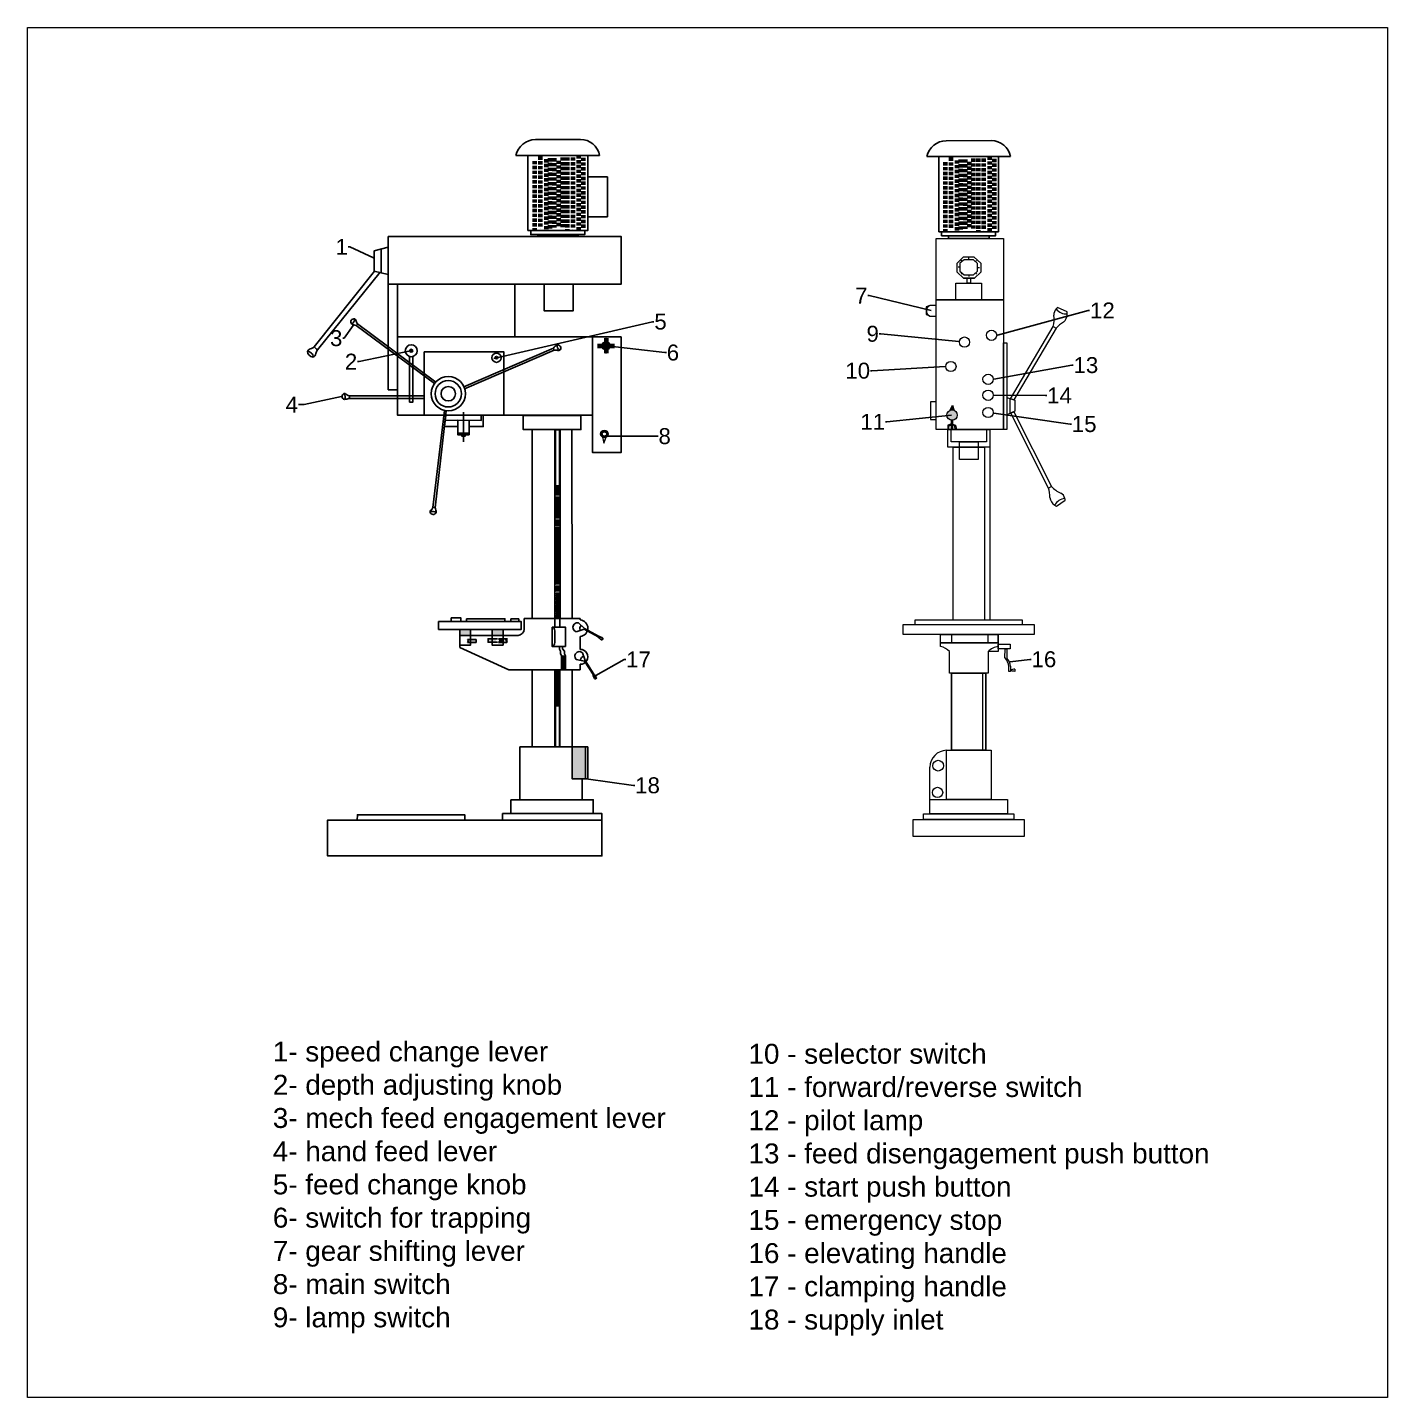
# Model space of a CAD drawing. Header units: millimetres. Extents: x -25 to 11662, y -1756 to 6167.
# Drawn here: x -25.1 to 316.3, y 10.9 to 354.7 of the extents above; entities that cross this region are included whole.
import ezdxf
from ezdxf import colors
from ezdxf.entities.mleader import LeaderData, LeaderLine
from ezdxf.math import Vec2, Vec3

# ---------------------------------------------------------------- set-up
doc = ezdxf.new("R2010")
doc.units = ezdxf.units.MM
doc.header["$LTSCALE"] = 0.08
doc.header["$MEASUREMENT"] = 0
doc.linetypes.add('DASHED', pattern=[0.75, 0.5, -0.25])
doc.styles.get("Standard").update_dxf_attribs({"font": 'arial.ttf'})

# ---------------------------------------------------------------- blocks, each defined once
blk = doc.blocks.new('*U1')
at = {"lineweight": -2, "ltscale": 20}
for p, q in [((-12.14, -5.05), (10.34, 4.68)), ((-11.97, -5.52), (10.54, 4.18))]:
    blk.add_line(p, q, dxfattribs=at)
for centre, radius, start, end in [((10.85, 4.6), 0.52, 171.1265, 233.9195), ((12.5, 3.24), 2.6, 119.4799, 146.3664), ((10.8, 2.47), 1.73, 68.6973, 98.5733), ((11.34, 4.71), 0.806, 317.3602, 98.1825), ((12.57, 5.36), 1.35, 173.6997, 241.843), ((11.6, 4.61), 0.55, 251.837, 306.5233)]:
    blk.add_arc(centre, radius, start, end, dxfattribs=at)
blk = doc.blocks.new('*U2')
at = {"color": 0, "linetype": 'ByBlock', "lineweight": -2, "transparency": 16777216}
for p, rotation in [((34.14, 93.06), 120), ((45.86, 65.22), 239.9999999999999)]:
    blk.add_blockref('*U1', p, dxfattribs=dict(at, rotation=rotation))
blk.add_blockref('*U1', (64.12, 89.29), dxfattribs=at)
blk = doc.blocks.new('*U4')
at = {"lineweight": 18, "ltscale": 0.06}
for p, q in [((-0.31, -0.27), (-0.01, 0.27)), ((-0.01, 0.27), (0.31, -0.26))]:
    blk.add_line(p, q, dxfattribs=at)
blk = doc.blocks.new('*U5')
at = {"color": 0, "linetype": 'ByBlock', "lineweight": -2, "transparency": 16777216}
for p, rotation in [((118.85, 274.77), 89.99999999999997), ((121.38, 274.78), 270), ((120.12, 273.51), 180)]:
    blk.add_blockref('*U4', p, dxfattribs=dict(at, rotation=rotation))
blk.add_blockref('*U4', (120.11, 276.04), dxfattribs=at)

msp = doc.modelspace()

# ---------------------------------------------------------------- hatches: boundary and pattern name
at = {"lineweight": 18, "ltscale": 0.06, "true_color": 0x000000}
h = msp.add_hatch(color=18, dxfattribs=at)
h.dxf.hatch_style = 1
h.paths.add_polyline_path([(201.33, 284.87), (200.42, 284.55), (200.41, 282.66), (201.19, 282.36, -0.607633)])
h = msp.add_hatch(color=18, dxfattribs=at)
h.dxf.hatch_style = 1
h.paths.add_polyline_path([(120.11, 275.44, 0.008409), (120.09, 275.43), (120.09, 274.12, 0.008409), (120.11, 274.12)])
h.paths.add_polyline_path([(120.11, 274.12, -0.008409), (120.09, 274.12), (120.09, 273.73, 0.005282), (120.11, 273.73)])
h.paths.add_polyline_path([(120.77, 274.82), (120.11, 274.82), (120.11, 274.77), (120.77, 274.77, 0.002661), (120.77, 274.78, 0.016702)])
h.paths.add_polyline_path([(120.09, 274.82), (119.46, 274.82, 0.016702), (119.45, 274.78, 0.002661), (119.45, 274.77), (120.09, 274.77)])
h.paths.add_polyline_path([(119.46, 274.82), (119.07, 274.82, 0.010486), (119.06, 274.78, 0.001671), (119.06, 274.77), (119.45, 274.77, -0.002661), (119.45, 274.78, -0.016702)])
h.paths.add_polyline_path([(121.16, 274.82), (120.77, 274.82, -0.016702), (120.77, 274.78, -0.002661), (120.77, 274.77), (121.16, 274.77, 0.001671), (121.16, 274.78, 0.010486)])
h.paths.add_polyline_path([(118.68, 274.82), (117.94, 274.82), (117.94, 274.77), (118.6, 274.77)])
h.paths.add_polyline_path([(120.11, 276.68), (120.09, 276.68), (120.09, 275.82, -0.005282), (120.11, 275.83)])
h.paths.add_polyline_path([(122.26, 274.82), (121.16, 274.82, -0.010486), (121.16, 274.78, -0.001671), (121.16, 274.77), (122.26, 274.77)])
h.paths.add_polyline_path([(120.11, 273.27), (120.09, 273.31), (120.09, 272.97), (120.11, 272.97)])
h.paths.add_polyline_path([(120.11, 273.73, -0.005282), (120.09, 273.73), (120.09, 273.31), (120.11, 273.27)])
h = msp.add_hatch(color=18, dxfattribs=at)
h.dxf.hatch_style = 1
h.paths.add_polyline_path([(119.06, 274.78, 1), (121.16, 274.78, 1)])
h.paths.add_polyline_path([(120.77, 274.78, -1), (119.45, 274.78, -1)], flags=16)
h.paths.add_polyline_path([(120.1, 276.31), (119.8, 275.78, -0.151521), (120.42, 275.78)])
h.paths.add_polyline_path([(121.65, 274.79), (121.11, 275.09, -0.076448), (121.16, 274.78, -0.074214), (121.12, 274.47)])
h.paths.add_polyline_path([(120.43, 273.78, -0.151521), (119.81, 273.77), (120.13, 273.25)])
h.paths.add_polyline_path([(119.11, 275.08), (118.58, 274.76), (119.11, 274.46, -0.076448), (119.06, 274.78, -0.074214)])
at = {"lineweight": -2, "ltscale": 20, "true_color": 0x000000}
h = msp.add_hatch(color=18, dxfattribs=at)
h.dxf.hatch_style = 1
h.paths.add_polyline_path([(71.59, 273.55, 1), (70.84, 273.55, 1)])
h = msp.add_hatch(color=18, dxfattribs=at)
h.dxf.hatch_style = 1
h.paths.add_polyline_path([(92.3, 271.81, 1), (92.94, 271.81, 1)])
at = {"lineweight": 18, "ltscale": 0.06, "true_color": 0x000000}
h = msp.add_hatch(color=18, dxfattribs=at)
h.dxf.hatch_style = 1
h.paths.add_polyline_path([(207.03, 256.13, -0.047627), (206.79, 256.14), (206.79, 253.76), (207.03, 253.76)])
h.paths.add_polyline_path([(206.79, 255.18), (205.92, 254.89), (205.92, 253.76), (206.12, 253.76), (206.12, 254.74), (206.79, 254.95)])
h.paths.add_polyline_path([(207.03, 255.16), (207.03, 254.95), (207.61, 254.71), (207.76, 253.76), (208.05, 253.76), (207.85, 254.87)])
h.paths.add_polyline_path([(208.24, 257.42, 1), (205.67, 257.42, 0.377077), (206.79, 256.14), (207.03, 256.14), (207.03, 256.13, 0.396189)])
h = msp.add_hatch(color=18, dxfattribs=at)
h.dxf.hatch_style = 1
h.paths.add_polyline_path([(207.04, 259.86), (206.45, 258.6, -0.216307), (207.51, 258.58)])
h = msp.add_hatch(color=18, dxfattribs=at)
h.dxf.hatch_style = 1
h.paths.add_polyline_path([(120.64, 252.67, 1), (118.76, 252.67, 1)])
h.paths.add_polyline_path([(119.18, 252.67, -1), (120.23, 252.67, -1)], flags=16)
h = msp.add_hatch(color=18, dxfattribs=at)
h.dxf.hatch_style = 1
h.paths.add_polyline_path([(119.88, 251.1), (119.75, 251.32), (119.84, 251)])
h.paths.add_polyline_path([(119.58, 251.31), (119.39, 251.21), (119.42, 251.09)])
at = {"lineweight": -2, "ltscale": 20, "true_color": 0x000000}
h = msp.add_hatch(color=18, dxfattribs=at)
h.dxf.hatch_style = 1
h.paths.add_polyline_path([(83.43, 203.64), (83.43, 202.1), (86.09, 202.1), (86.09, 203.63)])
h.paths.add_polyline_path([(94.29, 203.64), (91.53, 203.64), (91.53, 202.12), (94.29, 202.13)])
h = msp.add_hatch(color=18, dxfattribs=at)
h.dxf.hatch_style = 1
h.paths.add_polyline_path([(87.49, 200.37), (87.49, 201.11), (85.7, 201.11), (85.7, 200.37)])
h.paths.add_polyline_path([(85.59, 200.74), (85.3, 200.37), (85.7, 200.37), (85.7, 201.11), (85.3, 201.11)])
h.paths.add_polyline_path([(95.22, 201.29), (94.28, 201.29), (94.28, 200.4), (95.22, 200.4)])
h.paths.add_polyline_path([(91.52, 200.41), (92.84, 200.41), (92.47, 200.85), (92.84, 201.3), (91.52, 201.3)])
h.paths.add_polyline_path([(91.52, 200.41), (91.52, 201.3), (90.49, 201.3), (90.49, 200.41)])
h = msp.add_hatch(color=18, dxfattribs=at)
h.dxf.hatch_style = 1
h.paths.add_polyline_path([(94.28, 201.29), (93.09, 201.29), (93.55, 200.84), (93.08, 200.4), (94.28, 200.4)])
at = {"lineweight": -2, "ltscale": 20, "true_color": 0x939598}
h = msp.add_hatch(color=252, dxfattribs=at)
h.dxf.hatch_style = 1
h.paths.add_polyline_path([(114.93, 174.15), (111.59, 174.15), (111.59, 166.17), (114.93, 166.17)])

# ---------------------------------------------------------------- linework, layer by layer
at = {"lineweight": -2, "ltscale": 20}
for p, q in [((113.69, 326.56), (102.39, 326.54)), ((216.79, 326.26), (205.49, 326.24)), ((100.5, 322.56), (97.5, 322.56)), ((115.5, 322.56), (115.5, 317.14)), ((115.5, 322.56), (118.5, 322.56)), ((203.6, 322.26), (200.6, 322.26)), ((218.6, 322.26), (221.6, 322.26)), ((115.5, 317.14), (120.5, 317.14)), ((120.5, 317.14), (120.5, 307.14)), ((120.5, 307.14), (115.5, 307.14)), ((115.5, 307.14), (115.5, 303.69)), ((61.89, 298.6), (65.44, 299.53)), ((63.66, 299.06), (63.66, 293.11)), ((65.44, 299.53), (65.44, 292.69)), ((65.44, 299.53), (65.44, 295.35)), ((61.88, 293.53), (61.89, 298.6)), ((62.02, 293.53), (46.83, 274.53)), ((63.44, 293.29), (47.67, 273.75)), ((65.44, 292.69), (61.88, 293.53)), ((84.33, 258.1), (84.33, 250.7)), ((108.59, 253.75), (108.59, 206.35)), ((107.25, 238.4), (107.25, 206.35)), ((107.21, 206.35), (111.59, 206.36)), ((107.24, 203.35), (107.24, 200.38)), ((114.62, 203.69), (112.63, 203.07)), ((113.23, 205.28), (114.7, 203.9)), ((118.12, 201.74), (114.62, 203.69)), ((114.7, 203.9), (118.23, 201.94)), ((83.43, 202.1), (83.43, 199.07)), ((108.4, 198.68), (108.4, 199.36)), ((109.2, 198.8), (109.2, 199.36)), ((118.23, 201.94), (118.12, 201.74)), ((83.43, 199.07), (95.73, 193.49)), ((108.72, 198.15), (108.4, 198.68)), ((108.72, 197.48), (108.72, 198.15)), ((108.89, 197.09), (108.72, 197.48)), ((109.67, 198.16), (109.2, 198.8)), ((109.67, 197.51), (109.67, 198.16)), ((109.92, 197.03), (109.67, 197.51)), ((114.69, 195.7), (112.64, 196.1)), ((114.21, 197.76), (114.85, 195.85)), ((99.58, 193.49), (95.73, 193.49)), ((116.84, 192.33), (114.69, 195.7)), ((114.85, 195.85), (117.03, 192.45)), ((117.03, 192.45), (116.84, 192.33)), ((114.93, 174.15), (114.93, 166.17))]:
    msp.add_line(p, q, dxfattribs=at)
at = {"linetype": 'DASHED', "lineweight": 100, "ltscale": 20}
for p, q in [((102.12, 321.12), (102.12, 303.69)), ((103.54, 322.28), (103.54, 304.27)), ((105.05, 321.61), (105.05, 304.01)), ((105.98, 321.85), (105.98, 304.22)), ((107.1, 321.82), (107.1, 304.46)), ((108.15, 321.23), (108.15, 304.46)), ((109.16, 322.06), (109.16, 304.52)), ((110.37, 322.06), (110.37, 303.69)), ((111.75, 322.04), (111.75, 304.03)), ((113.21, 322.56), (113.21, 303.69)), ((114.4, 321.98), (114.4, 304.35)), ((205.22, 320.83), (205.22, 303.39)), ((206.65, 321.99), (206.65, 303.98)), ((208.16, 321.31), (208.16, 303.72)), ((209.09, 321.55), (209.09, 303.92)), ((210.21, 321.53), (210.21, 304.16)), ((211.25, 320.93), (211.25, 304.16)), ((212.27, 321.76), (212.27, 304.22)), ((213.48, 321.76), (213.48, 303.39)), ((214.86, 321.74), (214.86, 303.73)), ((216.31, 322.26), (216.31, 303.39)), ((217.5, 321.69), (217.5, 304.06))]:
    msp.add_line(p, q, dxfattribs=at)
at = {"lineweight": 18, "ltscale": 0.06}
for p, q in [((209.81, 297.08), (208.26, 295.5)), ((209.97, 296.39), (208.94, 295.5)), ((209.46, 295.94), (209.2, 296.24)), ((212.52, 297.06), (209.81, 297.05)), ((212.3, 296.39), (209.97, 296.39)), ((211.14, 296.39), (211.14, 296.9)), ((213.36, 295.4), (212.3, 296.39)), ((214.16, 295.48), (212.52, 297.06)), ((212.83, 295.93), (213.08, 296.22)), ((208.26, 293.29), (208.26, 295.5)), ((208.26, 293.29), (209.85, 291.73)), ((208.94, 294.52), (208.49, 294.52)), ((208.94, 295.5), (208.94, 293.55)), ((208.94, 293.55), (209.99, 292.59)), ((209.47, 293.07), (209.21, 292.79)), ((209.99, 292.59), (212.33, 292.58)), ((211.16, 292.59), (211.16, 292.19)), ((212.33, 292.58), (213.36, 293.53)), ((212.58, 291.73), (214.16, 293.28)), ((212.84, 293.06), (213.11, 292.77)), ((213.36, 293.53), (213.36, 295.4)), ((213.36, 294.46), (213.81, 294.46)), ((214.16, 295.48), (214.16, 293.28)), ((209.85, 291.73), (212.58, 291.73)), ((212.58, 291.73), (209.85, 291.73)), ((201.4, 282.26), (203, 282.26)), ((203, 284.93), (201.49, 284.93)), ((203, 284.09), (203, 284.09)), ((235.85, 283.28), (233.39, 284.37)), ((220.68, 261.82), (222.71, 261.16)), ((221.47, 261.56), (221.47, 257.84)), ((222.71, 258.42), (220.68, 257.48)), ((222.71, 261.16), (222.71, 258.42)), ((206.79, 255.18), (205.92, 254.89)), ((205.92, 254.89), (205.92, 253.76)), ((206.12, 254.74), (206.79, 254.95)), ((206.12, 253.76), (206.12, 254.74)), ((207.03, 255.16), (207.85, 254.87)), ((207.61, 254.71), (207.03, 254.95)), ((207.76, 253.76), (207.61, 254.71)), ((207.85, 254.87), (208.05, 253.76)), ((119.26, 251.84), (119.57, 250.34)), ((119.57, 250.34), (120.18, 251.86)), ((205.92, 253.76), (206.12, 253.76)), ((208.05, 253.76), (207.76, 253.76)), ((216.43, 249.32), (216.43, 205.97)), ((233.14, 234.57), (235.37, 236.07)), ((214.62, 192.68), (214.62, 173.33)), ((222.71, 193.7), (222.7, 193.07)), ((201.39, 160.95), (201.39, 169.09))]:
    msp.add_line(p, q, dxfattribs=at)
at = {"color": 18, "lineweight": 18, "ltscale": 0.06, "true_color": 0x000000}
for p, q in [((120.11, 276.68), (120.07, 276.68)), ((120.09, 276.68), (120.09, 272.96)), ((120.11, 276.68), (120.11, 276.68)), ((117.94, 274.82), (117.94, 274.77)), ((117.94, 274.77), (122.26, 274.77)), ((120.07, 272.97), (120.11, 272.97)), ((122.26, 274.77), (122.26, 274.82)), ((206.45, 258.6), (207.04, 259.86)), ((207.04, 259.86), (207.51, 258.58)), ((119.39, 251.21), (119.58, 251.31)), ((119.58, 251.31), (119.42, 251.09)), ((119.88, 251.1), (119.75, 251.32)), ((119.75, 251.32), (119.84, 251))]:
    msp.add_line(p, q, dxfattribs=at)
at = {"color": 18, "lineweight": 211, "ltscale": 0.06, "true_color": 0x000000}
for p, q in [((120.11, 276.68), (120.11, 272.97)), ((117.94, 274.82), (122.26, 274.82))]:
    msp.add_line(p, q, dxfattribs=at)
at = {"linetype": 'ByBlock', "ltscale": 0.06}
msp.add_line((107.25, 238.4), (107.25, 253.75), dxfattribs=at)
at = {"color": 18, "lineweight": -2, "ltscale": 20, "true_color": 0x000000}
for p, q in [((85.32, 201.11), (85.61, 200.74)), ((85.61, 200.74), (85.32, 200.37)), ((93.55, 200.84), (93.08, 200.4)), ((93.08, 200.4), (93.55, 200.84)), ((93.09, 201.29), (93.55, 200.84)), ((93.55, 200.84), (93.09, 201.29)), ((95.31, 201.39), (94.94, 200.94)), ((94.94, 200.94), (95.31, 200.49))]:
    msp.add_line(p, q, dxfattribs=at)
at = {"lineweight": 18, "ltscale": 0.06}
for points in [[(-25.11, 354.66), (316.26, 354.66), (316.26, 10.94), (-25.11, 10.94)], [(203, 301.72), (219.85, 301.72), (219.85, 286.36), (203, 286.36)], [(207.92, 290.47), (214.37, 290.47), (214.37, 286.36), (207.92, 286.36)], [(210.77, 291.72), (211.59, 291.72), (211.59, 290.47), (210.77, 290.47)], [(203, 286.36), (219.85, 286.36), (219.85, 253.76), (203, 253.76)], [(222.44, 261.24), (221.62, 261.52), (232.34, 279.62), (233.08, 279.19)], [(219.85, 275.55), (220.68, 275.55), (220.68, 253.76), (219.85, 253.76)], [(203, 260.76), (201.53, 260.76), (201.53, 256.28), (203, 256.28)], [(221.69, 257.88), (222.45, 258.26), (231.93, 239.5), (231.17, 239.11)], [(206.79, 256.14), (207.03, 256.14), (207.03, 253.76), (206.79, 253.76)], [(107.52, 253.72), (108.36, 253.72), (108.36, 239.7), (107.52, 239.7)], [(205.86, 253.76), (216.43, 253.76), (216.43, 249.32), (205.86, 249.32)], [(206.7, 253.76), (215.59, 253.76), (215.59, 250.68), (206.7, 250.68)], [(207.21, 249.32), (215.08, 249.32), (215.08, 205.97), (207.21, 205.97)], [(208.82, 250.68), (213.53, 250.68), (213.53, 246.27), (208.82, 246.27)], [(194.72, 204.86), (227.57, 204.86), (227.57, 202.33), (194.72, 202.33)], [(197.62, 204.86), (224.66, 204.86), (224.66, 205.97), (197.62, 205.97)], [(204.09, 202.33), (218.49, 202.33), (218.49, 200.24), (204.09, 200.24)], [(204.09, 202.33), (206.78, 202.33), (206.78, 200.24), (204.09, 200.24)], [(218.49, 202.33), (215.93, 202.33), (215.93, 200.24), (218.49, 200.24)], [(218.5, 199.94), (221.54, 199.94), (221.54, 198.77), (218.5, 198.77)], [(107.54, 184.49), (108.38, 184.49), (108.38, 174.15), (107.54, 174.15)], [(205.54, 173.33), (216.74, 173.33), (216.74, 160.95), (205.54, 160.95)], [(201.39, 160.95), (220.89, 160.95), (220.89, 157.34), (201.39, 157.34)], [(197.2, 155.99), (225.08, 155.99), (225.08, 151.65), (197.2, 151.65)], [(199.8, 157.34), (222.48, 157.34), (222.48, 155.99), (199.8, 155.99)]]:
    msp.add_lwpolyline(points, close=True, dxfattribs=at)
at = {"lineweight": -2, "ltscale": 20}
for points in [[(100.5, 303.69), (115.5, 303.69), (115.5, 322.56), (100.5, 322.56)], [(203.6, 303.39), (218.6, 303.39), (218.6, 322.26), (203.6, 322.26)], [(101.23, 303.69), (114.78, 303.69), (114.78, 302.68), (101.23, 302.68)], [(102.95, 302.68), (113.15, 302.68), (113.15, 302.28), (102.95, 302.28)], [(204.33, 303.39), (217.88, 303.39), (217.88, 302.39), (204.33, 302.39)], [(65.44, 302.24), (123.9, 302.24), (123.9, 290.24), (65.44, 290.24)], [(206.06, 302.39), (216.26, 302.39), (216.26, 301.72), (206.06, 301.72)], [(65.44, 290.24), (67.81, 290.24), (67.81, 263.77), (65.44, 263.77)], [(67.81, 290.24), (97.25, 290.24), (97.25, 277), (67.81, 277)], [(104.54, 290.24), (111.89, 290.24), (111.89, 283.57), (104.54, 283.57)], [(67.81, 277), (116.72, 277), (116.72, 257.35), (67.81, 257.35)], [(116.72, 277), (123.9, 277), (123.9, 247.99), (116.72, 247.99)], [(74.48, 273.28), (94.43, 273.28), (94.43, 257.35), (74.48, 257.35)], [(79.89, 257.35), (88.78, 257.35), (88.78, 256.08), (79.75, 256.11)], [(82.89, 256.1), (85.75, 256.09), (85.75, 252.9), (82.9, 252.9)], [(99.35, 257.28), (113.8, 257.28), (113.8, 253.75), (99.35, 253.75)], [(82.89, 252.9), (85.75, 252.9), (85.75, 252.47), (82.89, 252.47)], [(83.93, 252.47), (84.72, 252.47), (84.73, 252.11), (83.93, 252.11)], [(101.57, 253.75), (111.55, 253.75), (111.59, 206.36), (101.57, 206.34)], [(107.54, 238.19), (108.45, 238.2), (108.45, 237.87), (107.54, 237.87)], [(107.54, 237.71), (108.44, 237.71), (108.44, 237.39), (107.54, 237.39)], [(107.55, 239.06), (108.45, 239.06), (108.45, 238.74), (107.55, 238.74)], [(107.55, 238.65), (108.44, 238.65), (108.44, 238.33), (107.55, 238.33)], [(107.56, 239.48), (108.45, 239.48), (108.45, 239.16), (107.56, 239.16)], [(107.5, 233.85), (108.38, 233.86), (108.38, 233.54), (107.5, 233.54)], [(107.52, 235.41), (108.42, 235.41), (108.42, 235.09), (107.52, 235.09)], [(107.52, 234.95), (108.39, 234.96), (108.39, 234.64), (107.52, 234.64)], [(107.52, 234.48), (108.38, 234.48), (108.38, 234.16), (107.52, 234.16)], [(107.53, 236.85), (108.42, 236.86), (108.42, 236.54), (107.53, 236.54)], [(107.53, 236.35), (108.42, 236.36), (108.42, 236.04), (107.53, 236.03)], [(107.53, 235.88), (108.42, 235.89), (108.42, 235.57), (107.53, 235.56)], [(107.53, 235.88), (108.42, 235.89), (108.42, 235.57), (107.53, 235.56)], [(107.51, 233.31), (108.38, 233.31), (108.38, 232.99), (107.51, 232.99)], [(107.52, 232.86), (108.39, 232.87), (108.39, 232.54), (107.52, 232.54)], [(107.53, 232.41), (108.39, 232.41), (108.39, 232.09), (107.53, 232.09)], [(107.53, 231.92), (108.37, 231.92), (108.37, 231.6), (107.53, 231.6)], [(107.53, 231.07), (108.43, 231.07), (108.43, 230.75), (107.53, 230.75)], [(107.53, 230.61), (108.44, 230.61), (108.44, 230.29), (107.53, 230.29)], [(107.53, 230.13), (108.43, 230.13), (108.43, 229.81), (107.53, 229.81)], [(107.55, 226.9), (108.42, 226.91), (108.42, 226.59), (107.55, 226.59)], [(107.56, 227.83), (108.46, 227.84), (108.46, 227.52), (107.56, 227.52)], [(107.56, 227.38), (108.43, 227.38), (108.43, 227.06), (107.56, 227.06)], [(107.57, 229.28), (108.46, 229.28), (108.46, 228.96), (107.57, 228.96)], [(107.57, 228.78), (108.46, 228.79), (108.46, 228.47), (107.57, 228.46)], [(107.57, 228.31), (108.46, 228.31), (108.46, 227.99), (107.57, 227.99)], [(107.57, 228.31), (108.46, 228.31), (108.46, 227.99), (107.57, 227.99)], [(107.53, 223.86), (108.44, 223.86), (108.44, 223.54), (107.53, 223.54)], [(107.54, 226.28), (108.42, 226.28), (108.42, 225.96), (107.54, 225.96)], [(107.55, 225.73), (108.42, 225.74), (108.42, 225.42), (107.55, 225.42)], [(107.56, 225.29), (108.42, 225.29), (108.42, 224.97), (107.56, 224.97)], [(107.57, 224.83), (108.43, 224.84), (108.43, 224.52), (107.57, 224.51)], [(107.57, 224.34), (108.41, 224.35), (108.41, 224.03), (107.57, 224.03)], [(107.53, 223.31), (108.43, 223.32), (108.43, 223), (107.53, 222.99)], [(107.56, 221.32), (108.47, 221.32), (108.47, 221), (107.56, 221)], [(107.56, 220.84), (108.47, 220.84), (108.47, 220.52), (107.56, 220.52)], [(107.57, 222.28), (108.48, 222.29), (108.48, 221.97), (107.57, 221.97)], [(107.57, 221.8), (108.48, 221.8), (108.48, 221.48), (107.57, 221.48)], [(107.57, 220.32), (108.46, 220.32), (108.46, 220), (107.57, 220)], [(107.58, 222.74), (108.47, 222.74), (108.47, 222.42), (107.58, 222.42)], [(107.54, 217.32), (108.42, 217.32), (108.42, 217), (107.54, 217)], [(107.55, 217.94), (108.42, 217.95), (108.42, 217.63), (107.55, 217.63)], [(107.55, 216.77), (108.42, 216.78), (108.42, 216.46), (107.55, 216.46)], [(107.56, 218.87), (108.46, 218.88), (108.46, 218.56), (107.56, 218.56)], [(107.56, 218.42), (108.43, 218.42), (108.43, 218.1), (107.56, 218.1)], [(107.57, 219.81), (108.46, 219.83), (108.46, 219.51), (107.57, 219.5)], [(107.57, 219.35), (108.46, 219.35), (108.46, 219.03), (107.57, 219.03)], [(107.57, 219.35), (108.46, 219.35), (108.46, 219.03), (107.57, 219.03)], [(107.56, 216.32), (108.42, 216.33), (108.42, 216.01), (107.56, 216.01)], [(107.57, 215.87), (108.43, 215.88), (108.43, 215.55), (107.57, 215.55)], [(107.57, 215.38), (108.41, 215.39), (108.41, 215.07), (107.57, 215.07)], [(107.57, 214.53), (108.46, 214.54), (108.46, 214.22), (107.57, 214.22)], [(107.57, 214.07), (108.48, 214.08), (108.48, 213.76), (107.57, 213.76)], [(107.57, 213.59), (108.47, 213.6), (108.47, 213.28), (107.57, 213.28)], [(107.58, 209.74), (108.46, 209.75), (108.46, 209.43), (107.58, 209.43)], [(107.59, 210.37), (108.46, 210.37), (108.46, 210.05), (107.59, 210.05)], [(107.6, 211.3), (108.5, 211.3), (108.5, 210.98), (107.6, 210.98)], [(107.6, 210.84), (108.46, 210.85), (108.46, 210.53), (107.6, 210.53)], [(107.61, 212.74), (108.5, 212.75), (108.5, 212.43), (107.61, 212.43)], [(107.61, 212.24), (108.5, 212.25), (108.5, 211.93), (107.61, 211.92)], [(107.61, 211.77), (108.5, 211.78), (108.5, 211.46), (107.61, 211.45)], [(107.61, 211.77), (108.5, 211.78), (108.5, 211.46), (107.61, 211.45)], [(81.23, 206.58), (83.63, 206.58), (83.63, 205.61), (81.23, 205.61)], [(85.07, 206.3), (94.73, 206.3), (94.73, 205.61), (85.07, 205.61)], [(96.2, 206.28), (98.22, 206.28), (98.22, 205.61), (96.2, 205.61)], [(107.57, 207.32), (108.47, 207.33), (108.47, 207.01), (107.57, 207.01)], [(107.57, 206.77), (108.47, 206.78), (108.47, 206.46), (107.57, 206.46)], [(107.59, 209.2), (108.46, 209.2), (108.46, 208.88), (107.59, 208.88)], [(107.6, 208.75), (108.46, 208.76), (108.46, 208.43), (107.6, 208.43)], [(107.61, 208.3), (108.47, 208.3), (108.47, 207.98), (107.61, 207.98)], [(107.61, 207.81), (108.45, 207.81), (108.45, 207.49), (107.61, 207.49)], [(78.08, 205.61), (98.81, 205.61), (98.81, 203.64), (78.08, 203.64)], [(83.43, 203.64), (86.09, 203.63), (86.09, 202.1), (83.43, 202.1)], [(91.53, 203.64), (94.29, 203.64), (94.29, 199.71), (91.53, 199.71)], [(106.58, 204.23), (109.9, 204.23), (109.9, 199.36), (106.58, 199.36)], [(83.43, 202.1), (86.09, 202.1), (86.09, 199.65), (83.43, 199.65)], [(108.98, 196.94), (109.86, 196.95), (109.86, 196.63), (108.98, 196.63)], [(108.99, 196.48), (109.88, 196.49), (109.88, 196.17), (108.99, 196.17)], [(108.99, 196.04), (109.88, 196.05), (109.88, 195.73), (108.99, 195.73)], [(101.56, 193.51), (111.59, 193.51), (111.59, 174.15), (101.57, 174.15)], [(107.55, 193.35), (108.44, 193.35), (108.44, 193.03), (107.55, 193.03)], [(107.55, 192.85), (108.44, 192.86), (108.44, 192.54), (107.55, 192.53)], [(108.97, 193.83), (109.86, 193.83), (109.86, 193.51), (108.97, 193.51)], [(108.99, 195.72), (109.88, 195.73), (109.88, 195.41), (108.99, 195.41)], [(108.99, 195.4), (109.88, 195.41), (109.88, 195.09), (108.99, 195.09)], [(108.99, 194.95), (109.88, 194.95), (109.88, 194.63), (108.99, 194.63)], [(108.99, 194.54), (109.87, 194.55), (109.87, 194.23), (108.99, 194.23)], [(108.99, 194.15), (109.87, 194.15), (109.87, 193.83), (108.99, 193.83)], [(206.83, 192.68), (215.45, 192.68), (215.45, 173.33), (206.84, 173.33)], [(107.52, 190.35), (108.4, 190.35), (108.4, 190.03), (107.52, 190.03)], [(107.53, 190.97), (108.4, 190.98), (108.4, 190.66), (107.53, 190.66)], [(107.53, 189.8), (108.4, 189.81), (108.4, 189.49), (107.53, 189.49)], [(107.54, 191.9), (108.44, 191.91), (108.44, 191.59), (107.54, 191.59)], [(107.54, 191.45), (108.41, 191.45), (108.41, 191.13), (107.54, 191.13)], [(107.54, 189.35), (108.4, 189.36), (108.4, 189.04), (107.54, 189.04)], [(107.55, 192.38), (108.44, 192.38), (108.44, 192.06), (107.55, 192.06)], [(107.55, 192.38), (108.44, 192.38), (108.44, 192.06), (107.55, 192.06)], [(107.51, 187.93), (108.41, 187.93), (108.41, 187.61), (107.51, 187.61)], [(107.51, 187.38), (108.41, 187.39), (108.41, 187.06), (107.51, 187.06)], [(107.54, 186.95), (108.43, 186.95), (108.43, 186.63), (107.54, 186.63)], [(107.54, 186.45), (108.43, 186.46), (108.43, 186.14), (107.54, 186.13)], [(107.54, 185.98), (108.43, 185.98), (108.43, 185.66), (107.54, 185.66)], [(107.54, 185.98), (108.43, 185.98), (108.43, 185.66), (107.54, 185.66)], [(107.55, 188.9), (108.41, 188.91), (108.41, 188.59), (107.55, 188.58)], [(107.55, 188.41), (108.39, 188.42), (108.39, 188.1), (107.55, 188.1)], [(107.53, 185.5), (108.43, 185.51), (108.43, 185.19), (107.53, 185.19)], [(107.53, 185.05), (108.39, 185.05), (108.39, 184.73), (107.53, 184.73)], [(111.59, 174.15), (115.5, 174.15), (115.5, 166.17), (111.59, 166.17)], [(96.21, 160.92), (116.92, 160.93), (116.92, 157.45), (96.21, 157.45)], [(119.06, 155.8), (50.24, 155.8), (50.24, 146.83), (119.06, 146.83)], [(57.69, 155.8), (84.63, 155.8), (84.64, 157.16), (57.7, 157.16)], [(94.09, 157.45), (119.06, 157.45), (119.06, 155.8), (94.09, 155.8)]]:
    msp.add_lwpolyline(points, close=True, dxfattribs=at)
at = {"lineweight": 18, "ltscale": 0.06}
for points in [[(201.33, 284.87), (200.42, 284.55), (200.41, 282.66), (201.19, 282.36)], [(204.09, 199.39), (204.09, 200.24), (218.5, 200.24), (218.5, 198.11), (218.5, 198.11)], [(218.5, 198.11), (215.97, 198.11), (215.97, 192.69), (206.32, 192.69), (206.32, 198.11)], [(220.23, 196.5), (220.24, 198.77), (220.72, 198.77), (220.72, 196.47)], [(221.58, 194.38), (221.58, 193.08), (221.17, 193.08), (221.17, 194.38)]]:
    msp.add_lwpolyline(points, dxfattribs=at)
at = {"lineweight": -2, "ltscale": 20}
for points in [[(71.64, 272.12), (71.64, 260.68), (70.82, 260.68), (70.82, 272.11)], [(55.6, 261.6), (74.48, 261.6), (74.48, 262.26), (55.6, 262.26)], [(85.75, 254.53), (89.3, 254.53), (89.3, 257.35), (79.89, 257.35), (79.57, 254.53), (82.9, 254.53)], [(99.58, 203.68), (99.58, 206.34), (113.61, 206.36), (113.61, 206.01)], [(107.29, 204.23), (107.29, 206.35), (108.54, 206.35), (108.54, 204.23)], [(98.02, 202.13), (84.93, 202.1)], [(113.64, 201.89), (113.64, 198.64)], [(109.92, 197.03), (109.92, 193.49), (108.89, 193.51), (108.89, 197.09)], [(113.61, 194.9), (113.61, 193.52), (99.58, 193.49)], [(108.54, 193.51), (108.54, 174.15), (107.29, 174.15), (107.29, 193.51)], [(114.14, 166.17), (114.14, 160.93), (98.48, 160.91), (98.48, 174.15), (114.14, 174.15), (114.14, 174.15)]]:
    msp.add_lwpolyline(points, dxfattribs=at)
at = {"color": 18, "lineweight": -2, "ltscale": 20, "true_color": 0x000000}
for points in [[(85.32, 201.11), (87.51, 201.11), (87.51, 200.37), (85.32, 200.37)], [(92.84, 200.41), (90.49, 200.41), (90.49, 201.31), (92.84, 201.31)], [(93.09, 201.29), (95.22, 201.29), (95.22, 200.4), (93.08, 200.4)]]:
    msp.add_lwpolyline(points, dxfattribs=at)
at = {"lineweight": 18, "ltscale": 0.06}
for centre, radius in [((216.87, 277.42), 1.29), ((210.07, 275.72), 1.29), ((206.65, 269.59), 1.29), ((215.98, 266.38), 1.29), ((215.98, 262.38), 1.29), ((206.95, 257.42), 1.29), ((215.98, 258.06), 1.29), ((203.46, 169.46), 1.34), ((203.31, 162.74), 1.29)]:
    msp.add_circle(centre, radius, dxfattribs=at)
at = {"lineweight": -2, "ltscale": 20}
for centre, radius in [((71.22, 273.55), 1.49), ((92.62, 271.81), 1.17), ((80.51, 262.76), 4.29), ((80.51, 262.76), 3.31), ((80.51, 262.76), 1.81)]:
    msp.add_circle(centre, radius, dxfattribs=at)
at = {"color": 18, "lineweight": 18, "ltscale": 0.06, "true_color": 0x000000}
for centre, radius in [((120.11, 274.78), 1.05), ((120.11, 274.78), 0.659), ((119.7, 252.67), 0.94), ((119.7, 252.67), 0.525)]:
    msp.add_circle(centre, radius, dxfattribs=at)
at = {"color": 18, "lineweight": -2, "ltscale": 20, "true_color": 0x000000}
for centre, radius in [((71.22, 273.55), 0.375), ((92.62, 271.81), 0.316)]:
    msp.add_circle(centre, radius, dxfattribs=at)
at = {"lineweight": -2, "ltscale": 20}
for centre, radius, start, end in [((113.66, 321.63), 4.93, 10.858, 89.6522), ((102.46, 321.46), 5.08, 90.8247, 167.5312), ((205.57, 321.16), 5.08, 90.8247, 167.5312), ((216.76, 321.33), 4.93, 10.858, 89.6522), ((46.42, 272.75), 1.42, 100.0476, 153.1083), ((45.15, 271.94), 1.45, 359.595, 90.0454), ((46.79, 273.57), 1.65, 186.2649, 263.3755), ((45.74, 275.66), 1.57, 285.7057, 313.9193), ((46.06, 273.08), 1.27, 295.2213, 349.0292), ((52.61, 279.93), 7.91, 223.0615, 231.3346), ((48.94, 272.71), 1.64, 140.7981, 175.7779), ((54.67, 262.09), 0.806, 114.423, 255.2453), ((54.47, 262.28), 0.55, 48.8997, 103.5861), ((53.29, 261.97), 1.35, 330.7625, 38.9058), ((51.9, 273.51), 12.47, 281.8644, 287.2296), ((56.04, 263.94), 1.73, 225.7601, 255.6361), ((54.97, 261.94), 0.714, 331.3785, 26.6479), ((106.28, 203.32), 0.959, 358.3312, 72.0757), ((112.93, 204.17), 1.14, 74.545, 255.1628), ((114.49, 203.9), 0.956, 130.1396, 207.4149), ((113.49, 203.95), 2.06, 274.2147, 86.6792), ((106.17, 200.35), 1.07, 292.3984, 1.3095), ((120.93, 204.12), 3.68, 220.2881, 237.5901), ((116.89, 197.94), 4.22, 55.7008, 71.5298), ((119.37, 201.02), 0.417, 104.6717, 180.7369), ((118.97, 201.32), 0.312, 267.2546, 18.154), ((113.42, 196.93), 1.14, 46.2136, 226.8313), ((113.66, 196.77), 1.87, 268.4756, 90.4756), ((114.66, 195.95), 0.956, 101.8081, 179.0834), ((120.44, 193.09), 3.68, 191.9567, 209.2586), ((113.95, 189.56), 4.22, 27.3693, 43.1983), ((117.6, 191.1), 0.417, 76.3402, 152.4055), ((117.39, 191.56), 0.312, 238.9231, 349.8226)]:
    msp.add_arc(centre, radius, start, end, dxfattribs=at)
at = {"lineweight": 18, "ltscale": 0.06}
for centre, radius, start, end in [((201.91, 283.58), 1.41, 107.0899, 248.9508), ((226.59, 281.38), 6.01, 343.0054, 10.2808), ((234.46, 282.64), 1.96, 134.3135, 185.6318), ((234.31, 283.22), 1.47, 128.7597, 145.8753), ((235.54, 285.85), 3.05, 216.4257, 275.8675), ((233.19, 282.76), 2.67, 309.7078, 1.3524), ((234.56, 283.04), 1.31, 350.3356, 10.579), ((239.11, 273.83), 8.07, 121.5186, 138.3948), ((223.41, 236.91), 8.07, 358.9765, 15.8527), ((236.51, 243.4), 6.01, 220.4633, 247.7387), ((233.34, 236.09), 1.96, 11.7714, 63.0896), ((234.13, 237.1), 2.67, 187.1656, 238.8103), ((235.47, 233.45), 3.05, 93.8836, 153.3254), ((233.63, 235.79), 1.31, 227.7935, 248.0368), ((233.91, 235.91), 1.47, 6.2175, 23.3332), ((201.9, 193.01), 6.75, 49.1654, 71.086), ((219.7, 193.87), 5.65, 102.1986, 131.2469), ((217.75, 194.14), 3.43, 3.9353, 43.5316), ((218.1, 194.17), 3.49, 3.3251, 41.1898), ((537.6, -1137.63), 1368.06, 103.30722, 103.3554), ((206.07, 122.14), 72.85, 76.8069, 77.7056), ((205.69, 169.03), 4.3, 91.9737, 179.1366)]:
    msp.add_arc(centre, radius, start, end, dxfattribs=at)
at = {"lineweight": -2}
msp.add_open_spline([(99.58, 203.68), (99.58, 202.95), (98.75, 202.13), (98.02, 202.13)], degree=3, dxfattribs=at)

# ---------------------------------------------------------------- block references
msp.add_blockref('*U2', (32.47, 180.24), dxfattribs=at)
at = {"color": 18, "lineweight": 18, "true_color": 0x000000}
msp.add_blockref('*U5', (0, 0), dxfattribs=at)

# ---------------------------------------------------------------- texts
at = {"lineweight": 18, "ltscale": 0.06, "char_height": 5, "attachment_point": 1}
for s, width, insert in [('1- speed change lever\\P2- depth adjusting knob\\P3- mech feed engagement lever \\P4- hand feed lever \\P5- feed change knob\\P6- switch for trapping \\P7- gear shifting lever \\P8- main switch \\P9- lamp switch ', 99.6507, (36.48, 100.25)), ('10 - selector switch \\P11 - forward/reverse switch \\P12 - pilot lamp \\P13 - feed disengagement push button\\P14 - start push button\\P15 - emergency stop \\P16 - elevating handle\\P17 - clamping handle\\P18 - supply inlet', 143.5935, (155.86, 99.69))]:
    msp.add_mtext_dynamic_manual_height_columns(s, width=width, gutter_width=1, heights=[0], dxfattribs=dict(at, insert=insert))

# ---------------------------------------------------------------- leaders
at = {"lineweight": 18, "ltscale": 0.06}
ml = msp.add_multileader_mtext('Standard', dxfattribs=at)
ml.set_content('1', color=256)
ml.set_leader_properties()
ml.build(insert=Vec2(0, 0))
ml.multileader.update_dxf_attribs({"dogleg_length": 0.36, "arrow_head_size": 0.18})
ctx = ml.context
ctx.base_point, ctx.arrow_head_size, ctx.landing_gap_size, ctx.plane_origin = Vec3(53.76, 299.62), 0.18, 0.09, Vec3(61.89, 296.8)
ctx.text_align_type = 2
notes = []
notes.append((ctx, [(0, (1, 1, 0), (55.78, 299.62), (-1, 0), 0.36, [(0, [(61.89, 296.8)], 0, [])])]))
ctx.mtext.insert, ctx.mtext.alignment, ctx.mtext.flow_direction = Vec3(55.33, 301.62), 3, 5
ml = msp.add_multileader_mtext('Standard', dxfattribs=at)
ml.set_content('7', color=256)
ml.set_leader_properties()
ml.build(insert=Vec2(0, 0))
ml.multileader.update_dxf_attribs({"dogleg_length": 0.36, "arrow_head_size": 0.18})
ctx = ml.context
ctx.base_point, ctx.arrow_head_size, ctx.landing_gap_size, ctx.plane_origin = Vec3(183.05, 287.38), 0.18, 0.09, Vec3(201.91, 283.58)
ctx.text_align_type = 2
notes.append((ctx, [(0, (1, 1, 0), (186.18, 287.38), (-1, 0), 0.36, [(0, [(201.91, 283.58)], 0, [])])]))
ctx.mtext.insert, ctx.mtext.alignment, ctx.mtext.flow_direction = Vec3(185.73, 289.38), 3, 5
ml = msp.add_multileader_mtext('Standard', dxfattribs=at)
ml.set_content('12', color=256)
ml.set_leader_properties()
ml.build(insert=Vec2(0, 0))
ml.multileader.update_dxf_attribs({"dogleg_length": 0.36, "arrow_head_size": 0.18})
ctx = ml.context
ctx.base_point, ctx.arrow_head_size, ctx.landing_gap_size, ctx.plane_origin = Vec3(241.48, 283.65), 0.18, 0.09, Vec3(218.15, 277.42)
notes.append((ctx, [(0, (1, 1, 0), (241.12, 283.65), (1, 0), 0.36, [(0, [(218.15, 277.42)], 0, [])])]))
ctx.mtext.insert, ctx.mtext.flow_direction = Vec3(241.57, 285.65), 5
ml = msp.add_multileader_mtext('Standard', dxfattribs=at)
ml.set_content('5', color=256)
ml.set_leader_properties()
ml.build(insert=Vec2(0, 0))
ml.multileader.update_dxf_attribs({"dogleg_length": 0.36, "arrow_head_size": 0.18})
ctx = ml.context
ctx.base_point, ctx.arrow_head_size, ctx.landing_gap_size, ctx.plane_origin = Vec3(132.14, 280.84), 0.18, 0.09, Vec3(91.75, 271.53)
notes.append((ctx, [(0, (1, 1, 0), (131.78, 280.84), (1, 0), 0.36, [(0, [(91.75, 271.53)], 0, [])])]))
ctx.mtext.insert, ctx.mtext.flow_direction = Vec3(132.23, 282.87), 5
ml = msp.add_multileader_mtext('Standard', dxfattribs=at)
ml.set_content('3', color=256)
ml.set_leader_properties()
ml.build(insert=Vec2(0, 0))
ml.multileader.update_dxf_attribs({"dogleg_length": 0.36, "arrow_head_size": 0.18})
ctx = ml.context
ctx.base_point, ctx.arrow_head_size, ctx.landing_gap_size, ctx.plane_origin = Vec3(51.22, 276.68), 0.18, 0.09, Vec3(56.78, 280.02)
ctx.text_align_type = 2
notes.append((ctx, [(0, (1, 1, 0), (54.38, 276.68), (-1, 0), 0.36, [(0, [(56.78, 280.02)], 0, [])])]))
ctx.mtext.insert, ctx.mtext.alignment, ctx.mtext.flow_direction = Vec3(53.93, 278.71), 3, 5
ml = msp.add_multileader_mtext('Standard', dxfattribs=at)
ml.set_content('9', color=256)
ml.set_leader_properties()
ml.build(insert=Vec2(0, 0))
ml.multileader.update_dxf_attribs({"dogleg_length": 0.36, "arrow_head_size": 0.18})
ctx = ml.context
ctx.base_point, ctx.arrow_head_size, ctx.landing_gap_size, ctx.plane_origin = Vec3(185.87, 277.77), 0.18, 0.09, Vec3(208.79, 275.87)
ctx.text_align_type = 2
notes.append((ctx, [(0, (1, 1, 0), (189.04, 277.77), (-1, 0), 0.36, [(0, [(208.79, 275.87)], 0, [])])]))
ctx.mtext.insert, ctx.mtext.alignment, ctx.mtext.flow_direction = Vec3(188.59, 279.81), 3, 5
ml = msp.add_multileader_mtext('Standard', dxfattribs=at)
ml.set_content('6', color=256)
ml.set_leader_properties()
ml.build(insert=Vec2(0, 0))
ml.multileader.update_dxf_attribs({"dogleg_length": 0.36, "arrow_head_size": 0.18})
ctx = ml.context
ctx.base_point, ctx.arrow_head_size, ctx.landing_gap_size, ctx.plane_origin = Vec3(135.25, 273.07), 0.18, 0.09, Vec3(120.09, 274.82)
notes.append((ctx, [(0, (1, 1, 0), (134.89, 273.07), (1, 0), 0.36, [(0, [(120.09, 274.82)], 0, [])])]))
ctx.mtext.insert, ctx.mtext.flow_direction = Vec3(135.34, 275.1), 5
ml = msp.add_multileader_mtext('Standard', dxfattribs=at)
ml.set_content('2', color=256)
ml.set_leader_properties()
ml.build(insert=Vec2(0, 0))
ml.multileader.update_dxf_attribs({"dogleg_length": 0.36, "arrow_head_size": 0.18})
ctx = ml.context
ctx.base_point, ctx.arrow_head_size, ctx.landing_gap_size, ctx.plane_origin = Vec3(54.93, 270.81), 0.18, 0.09, Vec3(71.22, 273.55)
ctx.text_align_type = 2
notes.append((ctx, [(0, (1, 1, 0), (58.12, 270.81), (-1, 0), 0.36, [(0, [(71.22, 273.55)], 0, [])])]))
ctx.mtext.insert, ctx.mtext.width, ctx.mtext.alignment, ctx.mtext.flow_direction = Vec3(57.67, 272.81), 0.3044, 3, 5
ml = msp.add_multileader_mtext('Standard', dxfattribs=at)
ml.set_content('13', color=256)
ml.set_leader_properties()
ml.build(insert=Vec2(0, 0))
ml.multileader.update_dxf_attribs({"dogleg_length": 0.36, "arrow_head_size": 0.18})
ctx = ml.context
ctx.base_point, ctx.arrow_head_size, ctx.landing_gap_size, ctx.plane_origin = Vec3(237.34, 269.91), 0.18, 0.09, Vec3(217.27, 266.38)
notes.append((ctx, [(0, (1, 1, 0), (236.98, 269.91), (1, 0), 0.36, [(0, [(217.27, 266.38)], 0, [])])]))
ctx.mtext.insert, ctx.mtext.width, ctx.mtext.flow_direction = Vec3(237.43, 271.95), 3.0663, 5
ml = msp.add_multileader_mtext('Standard', dxfattribs=at)
ml.set_content('10', color=256)
ml.set_leader_properties()
ml.build(insert=Vec2(0, 0))
ml.multileader.update_dxf_attribs({"dogleg_length": 0.36, "arrow_head_size": 0.18})
ctx = ml.context
ctx.base_point, ctx.arrow_head_size, ctx.landing_gap_size, ctx.plane_origin = Vec3(180.95, 268.52), 0.18, 0.09, Vec3(205.36, 269.59)
ctx.text_align_type = 2
notes.append((ctx, [(0, (1, 1, 0), (186.83, 268.52), (-1, 0), 0.36, [(0, [(205.36, 269.59)], 0, [])])]))
ctx.mtext.insert, ctx.mtext.alignment, ctx.mtext.flow_direction = Vec3(186.38, 270.55), 3, 5
ml = msp.add_multileader_mtext('Standard', dxfattribs=at)
ml.set_content('4', color=256)
ml.set_leader_properties()
ml.build(insert=Vec2(0, 0))
ml.multileader.update_dxf_attribs({"dogleg_length": 0.36, "arrow_head_size": 0.18})
ctx = ml.context
ctx.base_point, ctx.arrow_head_size, ctx.landing_gap_size, ctx.plane_origin = Vec3(39.96, 260.04), 0.18, 0.09, Vec3(53.87, 262.12)
ctx.text_align_type = 2
notes.append((ctx, [(0, (1, 1, 0), (44.39, 260.04), (-1, 0), 1.49, [(0, [(53.87, 262.12)], 0, [])])]))
ctx.mtext.insert, ctx.mtext.alignment, ctx.mtext.flow_direction = Vec3(42.81, 262.04), 3, 5
ml = msp.add_multileader_mtext('Standard', dxfattribs=at)
ml.set_content('14', color=256)
ml.set_leader_properties()
ml.build(insert=Vec2(0, 0))
ml.multileader.update_dxf_attribs({"dogleg_length": 0.36, "arrow_head_size": 0.18})
ctx = ml.context
ctx.base_point, ctx.arrow_head_size, ctx.landing_gap_size, ctx.plane_origin = Vec3(230.72, 262.33), 0.18, 0.09, Vec3(217.27, 262.38)
notes.append((ctx, [(0, (1, 1, 0), (230.36, 262.33), (1, 0), 0.36, [(0, [(217.27, 262.38)], 0, [])])]))
ctx.mtext.insert, ctx.mtext.flow_direction = Vec3(230.81, 264.33), 5
ml = msp.add_multileader_mtext('Standard', dxfattribs=at)
ml.set_content('15', color=256)
ml.set_leader_properties()
ml.build(insert=Vec2(0, 0))
ml.multileader.update_dxf_attribs({"dogleg_length": 0.36, "arrow_head_size": 0.18})
ctx = ml.context
ctx.base_point, ctx.arrow_head_size, ctx.landing_gap_size, ctx.plane_origin = Vec3(236.91, 255.13), 0.18, 0.09, Vec3(217.26, 257.94)
notes.append((ctx, [(0, (1, 1, 0), (236.55, 255.13), (1, 0), 0.36, [(0, [(217.26, 257.94)], 0, [])])]))
ctx.mtext.insert, ctx.mtext.flow_direction = Vec3(237, 257.16), 5
ml = msp.add_multileader_mtext('Standard', dxfattribs=at)
ml.set_content('11', color=256)
ml.set_leader_properties()
ml.build(insert=Vec2(0, 0))
ml.multileader.update_dxf_attribs({"dogleg_length": 0.36, "arrow_head_size": 0.18})
ctx = ml.context
ctx.base_point, ctx.arrow_head_size, ctx.landing_gap_size, ctx.plane_origin = Vec3(185.48, 255.72), 0.18, 0.09, Vec3(206.95, 257.42)
ctx.text_align_type = 2
notes.append((ctx, [(0, (1, 1, 0), (190.6, 255.72), (-1, 0), 0.36, [(0, [(206.95, 257.42)], 0, [])])]))
ctx.mtext.insert, ctx.mtext.alignment, ctx.mtext.flow_direction = Vec3(190.15, 257.72), 3, 5
ml = msp.add_multileader_mtext('Standard', dxfattribs=at)
ml.set_content('8', color=256)
ml.set_leader_properties()
ml.build(insert=Vec2(0, 0))
ml.multileader.update_dxf_attribs({"dogleg_length": 0.36, "arrow_head_size": 0.18})
ctx = ml.context
ctx.base_point, ctx.arrow_head_size, ctx.landing_gap_size, ctx.plane_origin = Vec3(133.18, 252.1), 0.18, 0.09, Vec3(119.7, 252.14)
notes.append((ctx, [(0, (1, 1, 0), (132.32, 252.1), (1, 0), 0.863, [(0, [(119.7, 252.14)], 0, [])])]))
ctx.mtext.insert, ctx.mtext.flow_direction = Vec3(133.27, 254.13), 5
ml = msp.add_multileader_mtext('Standard', dxfattribs=at)
ml.set_content('17', color=256)
ml.set_leader_properties()
ml.build(insert=Vec2(0, 0))
ml.multileader.update_dxf_attribs({"dogleg_length": 0.36, "arrow_head_size": 0.18})
ctx = ml.context
ctx.base_point, ctx.arrow_head_size, ctx.landing_gap_size, ctx.plane_origin = Vec3(125.06, 196.11), 0.18, 0.09, Vec3(117.39, 192)
notes.append((ctx, [(0, (1, 1, 0), (124.7, 196.11), (1, 0), 0.36, [(0, [(117.39, 192)], 0, [])])]))
ctx.mtext.insert, ctx.mtext.flow_direction = Vec3(125.15, 198.11), 5
ml = msp.add_multileader_mtext('Standard', dxfattribs=at)
ml.set_content('16', color=256)
ml.set_leader_properties()
ml.build(insert=Vec2(0, 0))
ml.multileader.update_dxf_attribs({"dogleg_length": 0.36, "arrow_head_size": 0.18})
ctx = ml.context
ctx.base_point, ctx.arrow_head_size, ctx.landing_gap_size, ctx.plane_origin = Vec3(226.8, 196.13), 0.18, 0.09, Vec3(221.33, 195.5)
notes.append((ctx, [(0, (1, 1, 0), (226.44, 196.13), (1, 0), 0.36, [(0, [(221.33, 195.5)], 0, [])])]))
ctx.mtext.insert, ctx.mtext.width, ctx.mtext.flow_direction = Vec3(226.89, 198.16), 2.2711, 5
ml = msp.add_multileader_mtext('Standard', dxfattribs=at)
ml.set_content('18', color=256)
ml.set_leader_properties()
ml.build(insert=Vec2(0, 0))
ml.multileader.update_dxf_attribs({"dogleg_length": 0.36, "arrow_head_size": 0.18})
ctx = ml.context
ctx.base_point, ctx.arrow_head_size, ctx.landing_gap_size, ctx.plane_origin = Vec3(127.32, 164.51), 0.18, 0.09, Vec3(114.93, 166.17)
notes.append((ctx, [(0, (1, 1, 0), (126.96, 164.51), (1, 0), 0.36, [(0, [(114.93, 166.17)], 0, [])])]))
ctx.mtext.insert, ctx.mtext.width, ctx.mtext.flow_direction = Vec3(127.41, 166.54), 2.6399, 5
for ctx, leaders in notes:
    for number, flags, end, landing, length, lines in leaders:
        leader = LeaderData()
        leader.index, (leader.has_last_leader_line, leader.has_dogleg_vector, leader.attachment_direction) = number, flags
        leader.last_leader_point, leader.dogleg_vector, leader.dogleg_length = Vec3(end), Vec3(landing), length
        for number, points, colour, breaks in lines:
            line = LeaderLine()
            line.index, line.vertices, line.color, line.breaks = number, Vec3.list(points), colors.encode_raw_color(colour), breaks
            leader.lines.append(line)
        ctx.leaders.append(leader)

doc.saveas('drawing.dxf')
